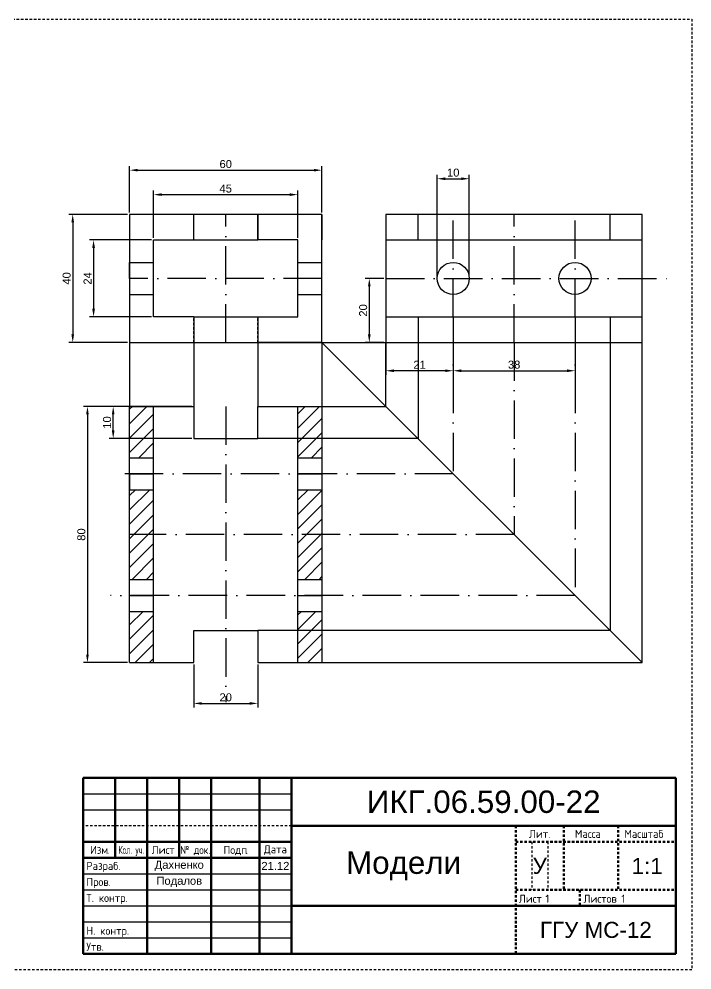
# Model space of a CAD drawing. Header units: millimetres. Extents: x 3198 to 3618, y 2281 to 2578.
# Drawn here: x 3407.9 to 3617.9, y 2281 to 2578 of the extents above; entities that cross this region are included whole.
import ezdxf
from ezdxf.enums import TextEntityAlignment as Align

# ---------------------------------------------------------------- set-up
doc = ezdxf.new("R2010")
doc.units = ezdxf.units.MM
doc.linetypes.add('ACAD_ISO10W100', pattern=[18, 12, -3, 0, -3])
doc.linetypes.add('JIS_02_0.7', pattern=[1.35, 0.75, -0.6])
doc.layers.add('контур', color=7, linetype='Continuous', lineweight=30)
for name, color, linetype in [('оси', 230, 'ACAD_ISO10W100'), ('проекционные', 50, 'Continuous'), ('размеры', 11, 'Continuous'), ('штриховк', 7, 'JIS_02_0.7')]:
    doc.layers.add(name, color=color, linetype=linetype)
doc.styles.add('GOST-2.304_Type-B', font='GOST Common.ttf')
doc.styles.get("Standard").update_dxf_attribs({"font": 'arial.ttf'})
doc.dimstyles.new('ISO-25', dxfattribs={"dimtxt": 2.5, "dimasz": 2.5, "dimexe": 1.25, "dimexo": 0.625, "dimtad": 1, "dimtxsty": 'Standard', "dimcen": 2.5, "dimadec": 0, "dimazin": 0, "dimtfac": 1, "dimtmove": 0, "dimatfit": 3, "dimfxl": 1, "dimarcsym": 0})

# ---------------------------------------------------------------- blocks, each defined once
blk = doc.blocks.new('*D85')
at = {"layer": 'Defpoints', "color": 0, "transparency": 16777216}
for p in [(3502.38, 2530.82), (3442.38, 2517.02), (3502.38, 2517.02)]:
    blk.add_point(p, dxfattribs=at)
at = {"layer": 'размеры', "color": 0, "lineweight": -2, "transparency": 16777216}
for p, q in [((3442.38, 2517.65), (3442.38, 2532.07)), ((3444.88, 2530.82), (3499.88, 2530.82)), ((3502.38, 2517.65), (3502.38, 2532.07))]:
    blk.add_line(p, q, dxfattribs=at)
at = {"layer": 'размеры', "color": 0, "transparency": 16777216}
for points in [[(3444.88, 2531.24), (3444.88, 2530.41), (3442.38, 2530.82)], [(3499.88, 2531.24), (3499.88, 2530.41), (3502.38, 2530.82)]]:
    blk.add_solid(points, dxfattribs=at)
at = {"layer": 'размеры', "color": 0, "transparency": 16777216, "insert": (3472.38, 2532.72), "char_height": 2.5, "attachment_point": 5}
blk.add_mtext('60', dxfattribs=at)
blk = doc.blocks.new('*D86')
at = {"layer": 'Defpoints', "color": 0, "transparency": 16777216}
for p in [(3494.88, 2523.18), (3449.88, 2509.02), (3494.88, 2509.02)]:
    blk.add_point(p, dxfattribs=at)
at = {"layer": 'размеры', "color": 0, "lineweight": -2, "transparency": 16777216}
for p, q in [((3449.88, 2509.65), (3449.88, 2524.43)), ((3452.38, 2523.18), (3492.38, 2523.18)), ((3494.88, 2509.65), (3494.88, 2524.43))]:
    blk.add_line(p, q, dxfattribs=at)
at = {"layer": 'размеры', "color": 0, "transparency": 16777216}
for points in [[(3452.38, 2523.6), (3452.38, 2522.77), (3449.88, 2523.18)], [(3492.38, 2523.6), (3492.38, 2522.77), (3494.88, 2523.18)]]:
    blk.add_solid(points, dxfattribs=at)
at = {"layer": 'размеры', "color": 0, "transparency": 16777216, "insert": (3472.38, 2525.08), "char_height": 2.5, "attachment_point": 5}
blk.add_mtext('45', dxfattribs=at)
blk = doc.blocks.new('*D87')
at = {"layer": 'Defpoints', "color": 0, "transparency": 16777216}
for p in [(3449.88, 2509.02), (3431.14, 2485.02), (3449.88, 2485.02)]:
    blk.add_point(p, dxfattribs=at)
at = {"layer": 'размеры', "color": 0, "lineweight": -2, "transparency": 16777216}
for p, q in [((3449.26, 2509.02), (3429.89, 2509.02)), ((3431.14, 2506.52), (3431.14, 2487.52)), ((3449.26, 2485.02), (3429.89, 2485.02))]:
    blk.add_line(p, q, dxfattribs=at)
at = {"layer": 'размеры', "color": 0, "transparency": 16777216}
for points in [[(3430.72, 2506.52), (3431.56, 2506.52), (3431.14, 2509.02)], [(3430.72, 2487.52), (3431.56, 2487.52), (3431.14, 2485.02)]]:
    blk.add_solid(points, dxfattribs=at)
at = {"layer": 'размеры', "color": 0, "transparency": 16777216, "insert": (3429.26, 2497.02), "char_height": 2.5, "attachment_point": 5, "rotation": 90}
blk.add_mtext('24', dxfattribs=at)
blk = doc.blocks.new('*D88')
at = {"layer": 'Defpoints', "color": 0, "transparency": 16777216}
for p in [(3442.38, 2517.02), (3424.64, 2477.02), (3442.38, 2477.02)]:
    blk.add_point(p, dxfattribs=at)
at = {"layer": 'размеры', "color": 0, "lineweight": -2, "transparency": 16777216}
for p, q in [((3441.76, 2517.02), (3423.39, 2517.02)), ((3424.64, 2514.52), (3424.64, 2479.52)), ((3441.76, 2477.02), (3423.39, 2477.02))]:
    blk.add_line(p, q, dxfattribs=at)
at = {"layer": 'размеры', "color": 0, "transparency": 16777216}
for points in [[(3424.22, 2514.52), (3425.05, 2514.52), (3424.64, 2517.02)], [(3424.22, 2479.52), (3425.05, 2479.52), (3424.64, 2477.02)]]:
    blk.add_solid(points, dxfattribs=at)
at = {"layer": 'размеры', "color": 0, "transparency": 16777216, "insert": (3422.74, 2497.02), "char_height": 2.5, "attachment_point": 5, "rotation": 90}
blk.add_mtext('40', dxfattribs=at)
blk = doc.blocks.new('*D89')
at = {"layer": 'Defpoints', "color": 0, "transparency": 16777216}
for p in [(3548.38, 2528.15), (3538.38, 2497.02), (3548.38, 2497.02)]:
    blk.add_point(p, dxfattribs=at)
at = {"layer": 'размеры', "color": 0, "lineweight": -2, "transparency": 16777216}
for p, q in [((3538.38, 2497.65), (3538.38, 2529.4)), ((3540.88, 2528.15), (3545.88, 2528.15)), ((3548.38, 2497.65), (3548.38, 2529.4))]:
    blk.add_line(p, q, dxfattribs=at)
at = {"layer": 'размеры', "color": 0, "transparency": 16777216}
for points in [[(3540.88, 2528.57), (3540.88, 2527.73), (3538.38, 2528.15)], [(3545.88, 2528.57), (3545.88, 2527.73), (3548.38, 2528.15)]]:
    blk.add_solid(points, dxfattribs=at)
at = {"layer": 'размеры', "color": 0, "transparency": 16777216, "insert": (3543.38, 2530.05), "char_height": 2.5, "attachment_point": 5}
blk.add_mtext('10', dxfattribs=at)
blk = doc.blocks.new('*D90')
at = {"layer": 'Defpoints', "color": 0, "transparency": 16777216}
for p in [(3522.38, 2485.02), (3543.38, 2485.02), (3522.38, 2468.18)]:
    blk.add_point(p, dxfattribs=at)
at = {"layer": 'размеры', "color": 0, "lineweight": -2, "transparency": 16777216}
for p, q in [((3522.38, 2484.4), (3522.38, 2466.93)), ((3543.38, 2484.4), (3543.38, 2466.93)), ((3540.88, 2468.18), (3524.88, 2468.18))]:
    blk.add_line(p, q, dxfattribs=at)
at = {"layer": 'размеры', "color": 0, "transparency": 16777216}
for points in [[(3524.88, 2468.6), (3524.88, 2467.76), (3522.38, 2468.18)], [(3540.88, 2468.6), (3540.88, 2467.76), (3543.38, 2468.18)]]:
    blk.add_solid(points, dxfattribs=at)
at = {"layer": 'размеры', "color": 0, "transparency": 16777216, "insert": (3532.88, 2470.06), "char_height": 2.5, "attachment_point": 5}
blk.add_mtext('21', dxfattribs=at)
blk = doc.blocks.new('*D91')
at = {"layer": 'Defpoints', "color": 0, "transparency": 16777216}
for p in [(3543.38, 2485.02), (3581.38, 2485.02), (3581.38, 2468.18)]:
    blk.add_point(p, dxfattribs=at)
at = {"layer": 'размеры', "color": 0, "lineweight": -2, "transparency": 16777216}
for p, q in [((3543.38, 2484.4), (3543.38, 2466.93)), ((3581.38, 2484.4), (3581.38, 2466.93)), ((3545.88, 2468.18), (3578.88, 2468.18))]:
    blk.add_line(p, q, dxfattribs=at)
at = {"layer": 'размеры', "color": 0, "transparency": 16777216}
for points in [[(3545.88, 2468.6), (3545.88, 2467.76), (3543.38, 2468.18)], [(3578.88, 2468.6), (3578.88, 2467.76), (3581.38, 2468.18)]]:
    blk.add_solid(points, dxfattribs=at)
at = {"layer": 'размеры', "color": 0, "transparency": 16777216, "insert": (3562.38, 2470.08), "char_height": 2.5, "attachment_point": 5}
blk.add_mtext('38', dxfattribs=at)
blk = doc.blocks.new('*D92')
at = {"layer": 'Defpoints', "color": 0, "transparency": 16777216}
for p in [(3522.38, 2497.02), (3517.19, 2477.02), (3522.38, 2477.02)]:
    blk.add_point(p, dxfattribs=at)
at = {"layer": 'размеры', "color": 0, "lineweight": -2, "transparency": 16777216}
for p, q in [((3521.76, 2497.02), (3515.94, 2497.02)), ((3517.19, 2494.52), (3517.19, 2479.52)), ((3521.76, 2477.02), (3515.94, 2477.02))]:
    blk.add_line(p, q, dxfattribs=at)
at = {"layer": 'размеры', "color": 0, "transparency": 16777216}
for points in [[(3516.77, 2494.52), (3517.6, 2494.52), (3517.19, 2497.02)], [(3516.77, 2479.52), (3517.6, 2479.52), (3517.19, 2477.02)]]:
    blk.add_solid(points, dxfattribs=at)
at = {"layer": 'размеры', "color": 0, "transparency": 16777216, "insert": (3515.28, 2487.02), "char_height": 2.5, "attachment_point": 5, "rotation": 90}
blk.add_mtext('20', dxfattribs=at)
blk = doc.blocks.new('*D93')
at = {"layer": 'Defpoints', "color": 0, "transparency": 16777216}
for p in [(3462.38, 2377.02), (3482.38, 2377.02), (3482.38, 2364.28)]:
    blk.add_point(p, dxfattribs=at)
at = {"layer": 'размеры', "color": 0, "lineweight": -2, "transparency": 16777216}
for p, q in [((3462.38, 2376.4), (3462.38, 2363.03)), ((3482.38, 2376.4), (3482.38, 2363.03)), ((3464.88, 2364.28), (3479.88, 2364.28))]:
    blk.add_line(p, q, dxfattribs=at)
at = {"layer": 'размеры', "color": 0, "transparency": 16777216}
for points in [[(3464.88, 2364.7), (3464.88, 2363.87), (3462.38, 2364.28)], [(3479.88, 2364.7), (3479.88, 2363.87), (3482.38, 2364.28)]]:
    blk.add_solid(points, dxfattribs=at)
at = {"layer": 'размеры', "color": 0, "transparency": 16777216, "insert": (3472.38, 2366.18), "char_height": 2.5, "attachment_point": 5}
blk.add_mtext('20', dxfattribs=at)
blk = doc.blocks.new('*D94')
at = {"layer": 'Defpoints', "color": 0, "transparency": 16777216}
for p in [(3442.38, 2457.02), (3429.23, 2377.02), (3442.38, 2377.02)]:
    blk.add_point(p, dxfattribs=at)
at = {"layer": 'размеры', "color": 0, "lineweight": -2, "transparency": 16777216}
for p, q in [((3441.76, 2457.02), (3427.98, 2457.02)), ((3429.23, 2454.52), (3429.23, 2379.52)), ((3441.76, 2377.02), (3427.98, 2377.02))]:
    blk.add_line(p, q, dxfattribs=at)
at = {"layer": 'размеры', "color": 0, "transparency": 16777216}
for points in [[(3428.81, 2454.52), (3429.64, 2454.52), (3429.23, 2457.02)], [(3428.81, 2379.52), (3429.64, 2379.52), (3429.23, 2377.02)]]:
    blk.add_solid(points, dxfattribs=at)
at = {"layer": 'размеры', "color": 0, "transparency": 16777216, "insert": (3427.33, 2417.02), "char_height": 2.5, "attachment_point": 5, "rotation": 90}
blk.add_mtext('80', dxfattribs=at)
blk = doc.blocks.new('*D95')
at = {"layer": 'Defpoints', "color": 0, "transparency": 16777216}
for p in [(3437.26, 2457.02), (3462.38, 2457.02), (3462.38, 2447.02)]:
    blk.add_point(p, dxfattribs=at)
at = {"layer": 'размеры', "color": 0, "lineweight": -2, "transparency": 16777216}
for p, q in [((3461.76, 2457.02), (3436.01, 2457.02)), ((3437.26, 2449.52), (3437.26, 2454.52)), ((3461.76, 2447.02), (3436.01, 2447.02))]:
    blk.add_line(p, q, dxfattribs=at)
at = {"layer": 'размеры', "color": 0, "transparency": 16777216}
for points in [[(3436.84, 2454.52), (3437.67, 2454.52), (3437.26, 2457.02)], [(3436.84, 2449.52), (3437.67, 2449.52), (3437.26, 2447.02)]]:
    blk.add_solid(points, dxfattribs=at)
at = {"layer": 'размеры', "color": 0, "transparency": 16777216, "insert": (3435.36, 2452.02), "char_height": 2.5, "attachment_point": 5, "rotation": 90}
blk.add_mtext('10', dxfattribs=at)
blk = doc.blocks.new('ACAD_SPDS_TB_06')
at = {"linetype": 'Continuous', "lineweight": 60}
for p, q in [((-185, 55), (0, 55)), ((-185, 55), (-185, 0)), ((-175, 55), (-175, 30)), ((-165, 55), (-165, 0)), ((-155, 55), (-155, 30)), ((-145, 55), (-145, 0)), ((-130, 55), (-130, 0)), ((-120, 55), (-120, 0)), ((0, 55), (0, 0)), ((-120, 40), (0, 40)), ((-185, 35), (-120, 35)), ((-185, 30), (-120, 30)), ((-120, 15), (0, 15)), ((-185, 0), (0, 0))]:
    blk.add_line(p, q, dxfattribs=at)
at = {"linetype": 'Continuous', "lineweight": 25}
for p, q in [((-185, 50), (-120, 50)), ((-185, 45), (-120, 45)), ((-185, 25), (-120, 25)), ((-185, 20), (-120, 20)), ((-185, 15), (-120, 15)), ((-185, 10), (-120, 10)), ((-185, 5), (-120, 5))]:
    blk.add_line(p, q, dxfattribs=at)
at = {"lineweight": 25}
blk.add_line((-120, 40), (-185, 40), dxfattribs=at)
at = {"lineweight": 60}
for p, q in [((-50, 40), (-50, 0)), ((-35, 40), (-35, 20)), ((-18, 40), (-18, 20)), ((-50, 35), (0, 35)), ((-50, 20), (0, 20)), ((-30, 20), (-30, 15))]:
    blk.add_line(p, q, dxfattribs=at)
for p, q in [((-45, 35), (-45, 20)), ((-40, 35), (-40, 20)), ((-130, 20), (-120, 20))]:
    blk.add_line(p, q)
at = {"style": 'GOST-2.304_Type-B'}
for s, p in [('Изм', (-180, 31.25)), ('Лист', (-160, 31.25)), ('Подп', (-137.5, 31.25)), ('Дата', (-125, 31.44))]:
    blk.add_text(s, height=2.5, dxfattribs=at).set_placement(p, align=Align.CENTER)
at = {"style": 'GOST-2.304_Type-B', "width": 0.70447}
blk.add_text('Кол. уч.', height=2.5, dxfattribs=at).set_placement((-174, 31.25), (-166, 31.25), align=Align.FIT)
at = {"style": 'GOST-2.304_Type-B', "width": 0.9}
blk.add_text('№ док.', height=2.5, dxfattribs=at).set_placement((-150, 31.25), align=Align.CENTER)
at = {"style": 'GOST-2.304_Type-B'}
for s, p in [('.', (-177.56, 31.25)), ('.', (-134.25, 31.25)), ('Разраб.', (-184, 26.25)), ('Пров.', (-184, 21.25)), ('Т. контр.', (-184, 16.25)), ('Лист', (-49.02, 16)), ('Листов', (-28.83, 16)), ('Н. контр.', (-184, 6)), ('Утв.', (-184, 1))]:
    blk.add_text(s, height=2.5, dxfattribs=at).set_placement(p)
at = {"linetype": 'Continuous', "char_height": 2.5, "attachment_point": 5, "style": 'GOST-2.304_Type-B'}
for s, insert, width in [('Лит.', (-42.5, 37.5), 14), ('Масса', (-27.5, 37.5), 14), ('Масштаб', (-10, 37.5), 19)]:
    blk.add_mtext(s, dxfattribs=dict(at, insert=insert, width=width))
at = {"style": 'GOST-2.304_Type-B'}
for tag, p, flags in [('ИДЕНТИФИКАТОР_НАДПИСИ', (-185.34, 60.88), 1), ('ЛИСТ', (-40.73, 16), 8), ('ЛИСТОВ', (-17.07, 16), 8)]:
    blk.add_attdef(tag, p, '', height=2.5, dxfattribs=dict(at, flags=flags))
at = {"style": 'GOST-2.304_Type-B', "flags": 8}
for tag, p in [('ИЗМ_4', (-180, 51)), ('ИЗМ_4_КОЛ_УЧ', (-170, 51)), ('ИЗМ_4_ЛИСТ', (-160, 51)), ('ИЗМ_4_N_ДОК', (-150, 51)), ('ИЗМ_4_ДАТА', (-125, 51)), ('ИЗМ_3', (-180, 46)), ('ИЗМ_3_КОЛ_УЧ', (-170, 46)), ('ИЗМ_3_ЛИСТ', (-160, 46)), ('ИЗМ_3_N_ДОК', (-150, 46)), ('ИЗМ_3_ДАТА', (-125, 46)), ('ИЗМ_2', (-180, 41)), ('ИЗМ_2_КОЛ_УЧ', (-170, 41)), ('ИЗМ_2_ЛИСТ', (-160, 41)), ('ИЗМ_2_N_ДОК', (-150, 41)), ('ИЗМ_2_ДАТА', (-125, 41)), ('ИЗМ_1', (-180, 36)), ('ИЗМ_1_КОЛ_УЧ', (-170, 36)), ('ИЗМ_1_ЛИСТ', (-160, 36)), ('ИЗМ_1_N_ДОК', (-150, 36)), ('ИЗМ_1_ДАТА', (-125, 36)), ('РАЗРАБ_ФИО', (-155, 26)), ('РАЗРАБ_ДАТА', (-125, 26)), ('ПРОВ_ФИО', (-155, 21)), ('ПРОВ_ДАТА', (-125, 21)), ('ТКОНТР_ФИО', (-155, 16)), ('ТКОНТР_ДАТА', (-125, 16)), ('ДОЛЖНОСТЬ_1', (-175, 11)), ('ДОЛЖНОСТЬ_1_ФИО', (-155, 11)), ('ДОЛЖНОСТЬ_1_ДАТА', (-125, 11)), ('НКОНТР_ФИО', (-155, 6)), ('НКОНТР_ДАТА', (-125, 6)), ('УТВ_ФИО', (-155, 1)), ('УТВ_ДАТА', (-125, 1))]:
    blk.add_attdef(tag, text='', height=2.5, dxfattribs=at).set_placement(p, align=Align.CENTER)
at = {"style": 'GOST-2.304_Type-B'}
blk.add_attdef('ОБОЗНАЧЕНИЕ_ДОКУМЕНТА', text='', height=5, dxfattribs=at).set_placement((-60, 47.5), align=Align.MIDDLE_CENTER)
at = {"lineweight": 30, "flags": 104}
for tag, p in [('НАИМЕНОВАНИЕ_ДОКУМЕНТА', (-85, 27.5)), ('ОБОЗНАЧЕНИЕ_МАТЕРИАЛА', (-85, 7.5)), ('НАИМЕНОВАНИЕ_ПРЕДПРИЯТИЯ', (-25, 7.5))]:
    blk.add_attdef(tag, text='', height=3.5, dxfattribs=at).set_placement(p, align=Align.MIDDLE_CENTER)
at = {"style": 'GOST-2.304_Type-B', "flags": 8}
for tag, p in [('Л1', (-47.5, 27.5)), ('Л2', (-42.5, 27.5)), ('Л3', (-37.5, 27.5)), ('МАССА', (-26.5, 27.5)), ('МАСШТАБ', (-9, 27.5))]:
    blk.add_attdef(tag, text='', height=2.5, dxfattribs=at).set_placement(p, align=Align.MIDDLE_CENTER)

msp = doc.modelspace()

# ---------------------------------------------------------------- hatches: boundary and pattern name
at = {"layer": 'штриховк'}
h = msp.add_hatch(dxfattribs=at)
h.set_pattern_fill('ANSI31', color=256)
h.set_pattern_definition([(45, (100.0193, 276.7203), (-2.245064, 2.245064), [])])
h.paths.add_polyline_path([(3449.884, 2457.024), (3442.384, 2457.024), (3442.384, 2441.024), (3449.884, 2441.024)])
h.paths.add_polyline_path([(3449.884, 2431.024), (3442.384, 2431.024), (3442.384, 2417.024), (3449.884, 2417.024)])
h.paths.add_polyline_path([(3502.384, 2457.024), (3494.884, 2457.024), (3494.884, 2441.024), (3502.384, 2441.024)])
h.paths.add_polyline_path([(3502.384, 2431.024), (3494.884, 2431.024), (3494.884, 2417.024), (3502.384, 2417.024)])
h.paths.add_polyline_path([(3502.384, 2417.024), (3494.884, 2417.024), (3494.884, 2403.024), (3502.384, 2403.024)])
h.paths.add_polyline_path([(3502.384, 2393.024), (3494.884, 2393.024), (3494.884, 2377.024), (3502.384, 2377.024)])
h.paths.add_polyline_path([(3449.884, 2417.024), (3442.384, 2417.024), (3442.384, 2403.024), (3449.884, 2403.024)])
h.paths.add_polyline_path([(3449.884, 2393.024), (3442.384, 2393.024), (3442.384, 2377.024), (3449.884, 2377.024)])

# ---------------------------------------------------------------- linework, layer by layer
for p, q in [((3442.384, 2477.024), (3449.884, 2477.024)), ((3449.884, 2477.024), (3462.384, 2477.024))]:
    msp.add_line(p, q)
at = {"layer": 'контур'}
for p, q in [((3502.384, 2517.024), (3442.384, 2517.024)), ((3442.384, 2517.024), (3442.384, 2477.024)), ((3462.384, 2509.024), (3462.384, 2517.024)), ((3482.384, 2509.024), (3482.384, 2517.024)), ((3482.384, 2517.024), (3482.384, 2509.024)), ((3502.384, 2477.024), (3502.384, 2517.024)), ((3502.384, 2517.024), (3502.384, 2509.024)), ((3602.384, 2517.024), (3522.384, 2517.024)), ((3522.384, 2517.024), (3522.384, 2477.024)), ((3532.384, 2509.024), (3532.384, 2517.024)), ((3592.384, 2509.024), (3592.384, 2517.024)), ((3602.384, 2477.024), (3602.384, 2517.024)), ((3449.884, 2485.024), (3449.884, 2509.024)), ((3449.884, 2509.024), (3462.384, 2509.024)), ((3462.384, 2509.024), (3482.384, 2509.024)), ((3494.884, 2509.024), (3482.384, 2509.024)), ((3494.884, 2485.024), (3494.884, 2509.024)), ((3522.384, 2509.024), (3602.384, 2509.024)), ((3442.384, 2497.024), (3442.384, 2502.024)), ((3442.384, 2502.024), (3449.884, 2502.024)), ((3494.884, 2502.024), (3502.384, 2502.024)), ((3442.384, 2497.024), (3442.384, 2492.024)), ((3502.384, 2477.024), (3502.384, 2497.024)), ((3442.384, 2492.024), (3449.884, 2492.024)), ((3494.884, 2492.024), (3502.384, 2492.024)), ((3462.384, 2485.024), (3449.884, 2485.024)), ((3462.384, 2485.024), (3482.384, 2485.024)), ((3462.384, 2485.024), (3462.384, 2477.024)), ((3482.384, 2485.024), (3494.884, 2485.024)), ((3482.384, 2485.024), (3482.384, 2477.024)), ((3502.384, 2477.024), (3502.384, 2485.024)), ((3522.384, 2485.024), (3602.384, 2485.024)), ((3532.384, 2485.024), (3532.384, 2477.024)), ((3592.384, 2485.024), (3592.384, 2477.024)), ((3442.384, 2477.024), (3502.384, 2477.024)), ((3442.384, 2477.024), (3472.384, 2477.024)), ((3494.884, 2477.024), (3482.384, 2477.024)), ((3502.384, 2477.024), (3494.884, 2477.024)), ((3522.384, 2477.024), (3602.384, 2477.024)), ((3522.384, 2477.024), (3543.384, 2477.024)), ((3543.384, 2477.024), (3581.384, 2477.024)), ((3442.384, 2377.024), (3442.384, 2457.024)), ((3442.384, 2457.024), (3449.884, 2457.024)), ((3449.884, 2377.024), (3449.884, 2457.024)), ((3449.884, 2457.024), (3462.384, 2457.024)), ((3462.384, 2457.024), (3462.384, 2447.024)), ((3482.384, 2447.024), (3482.384, 2457.024)), ((3482.384, 2457.024), (3502.384, 2457.024)), ((3494.884, 2377.024), (3494.884, 2457.024)), ((3502.384, 2457.024), (3502.384, 2377.024)), ((3462.384, 2447.024), (3482.384, 2447.024)), ((3442.384, 2441.024), (3449.884, 2441.024)), ((3494.884, 2441.024), (3502.384, 2441.024)), ((3442.384, 2436.024), (3442.384, 2431.024)), ((3442.384, 2431.024), (3449.884, 2431.024)), ((3494.884, 2431.024), (3502.384, 2431.024)), ((3442.384, 2403.024), (3449.884, 2403.024)), ((3494.884, 2403.024), (3502.384, 2403.024)), ((3442.384, 2393.024), (3449.884, 2393.024)), ((3494.884, 2393.024), (3502.384, 2393.024)), ((3462.384, 2377.024), (3462.384, 2387.024)), ((3462.384, 2387.024), (3482.384, 2387.024)), ((3482.384, 2387.024), (3482.384, 2377.024)), ((3442.384, 2377.024), (3462.384, 2377.024)), ((3482.384, 2377.024), (3502.384, 2377.024))]:
    msp.add_line(p, q, dxfattribs=at)
for centre in [(3543.384, 2497.024), (3581.384, 2497.024)]:
    msp.add_circle(centre, 5, dxfattribs=at)
at = {"layer": 'оси'}
for p, q in [((3472.384, 2477.024), (3472.384, 2517.024)), ((3543.384, 2485.024), (3543.384, 2517.024)), ((3562.384, 2477.024), (3562.384, 2517.024)), ((3581.384, 2485.024), (3581.384, 2517.024)), ((3502.384, 2497.024), (3442.384, 2497.024)), ((3522.384, 2497.024), (3612.708, 2497.024)), ((3543.384, 2485.024), (3543.384, 2436.024)), ((3581.384, 2485.024), (3581.384, 2398.024)), ((3562.384, 2477.024), (3562.384, 2417.024)), ((3442.384, 2457.024), (3462.384, 2457.024)), ((3472.384, 2457.024), (3472.384, 2364.643)), ((3543.384, 2436.024), (3437.946, 2436.024)), ((3442.384, 2436.024), (3449.884, 2436.024)), ((3494.884, 2436.024), (3502.384, 2436.024)), ((3562.384, 2417.024), (3442.384, 2417.024)), ((3581.384, 2398.024), (3436.379, 2398.024)), ((3442.384, 2398.024), (3449.884, 2398.024)), ((3494.884, 2398.024), (3502.384, 2398.024))]:
    msp.add_line(p, q, dxfattribs=at)
at = {"layer": 'проекционные'}
for p, q in [((3442.384, 2477.024), (3442.384, 2457.024)), ((3462.384, 2477.024), (3462.384, 2457.024)), ((3482.384, 2477.024), (3482.384, 2457.024)), ((3502.384, 2477.024), (3602.384, 2377.024)), ((3502.384, 2477.024), (3522.384, 2477.024)), ((3502.384, 2477.024), (3502.384, 2457.024)), ((3522.384, 2457.024), (3522.384, 2477.024)), ((3532.384, 2477.024), (3532.384, 2447.024)), ((3592.384, 2477.024), (3592.384, 2387.024)), ((3602.384, 2377.024), (3602.384, 2477.024)), ((3502.384, 2457.024), (3522.384, 2457.024)), ((3532.384, 2447.024), (3482.384, 2447.024)), ((3592.384, 2387.024), (3482.384, 2387.024)), ((3502.384, 2377.024), (3602.384, 2377.024))]:
    msp.add_line(p, q, dxfattribs=at)
at = {"layer": 'штриховк'}
for p, q in [((3462.384, 2509.024), (3462.384, 2517.024)), ((3462.384, 2477.024), (3462.384, 2485.024)), ((3482.384, 2477.024), (3482.384, 2485.024))]:
    msp.add_line(p, q, dxfattribs=at)
msp.add_lwpolyline([(3197.878, 2281.032), (3197.878, 2578.032), (3617.878, 2578.032), (3617.878, 2281.032), (3197.878, 2281.032)], dxfattribs=at)

# ---------------------------------------------------------------- block references
ref = msp.add_blockref('ACAD_SPDS_TB_06', (3612.878, 2286.032), dxfattribs=at)
ref.add_attrib('ЛИСТ', '1', (3572.153, 2302.032), dxfattribs={"layer": '0', "height": 2.5, "style": 'GOST-2.304_Type-B'})
ref.add_attrib('ЛИСТОВ', '1', (3595.808, 2302.032), dxfattribs={"layer": '0', "height": 2.5, "style": 'GOST-2.304_Type-B'})

# ---------------------------------------------------------------- texts
at = {"attachment_point": 5}
for s, width, insert, char_height in [('ИКГ.06.59.00-22', 120, (3552.878, 2333.532), 7), ('Модели', 70, (3527.878, 2313.532), 7), ('Дахненко', 20, (3457.878, 2313.532), 2.5), ('21.12', 10, (3487.878, 2313.532), 2.5), ('У', 5, (3570.378, 2313.532), 5), ('1:1', 18, (3603.878, 2313.532), 5), ('Подалов', 20, (3457.878, 2308.532), 2.5), ('ГГУ МС-12', 50, (3587.878, 2293.532), 5)]:
    msp.add_mtext_dynamic_manual_height_columns(s, width=width, gutter_width=12.5, heights=[0], dxfattribs=dict(at, insert=insert, char_height=char_height))

# ---------------------------------------------------------------- dimensions: what is measured, and where the dimension line sits
at = {"layer": 'размеры'}
for base, p1, p2, picture, middle in [((3502.384, 2530.822), (3442.384, 2517.024), (3502.384, 2517.024), '*D85', (3472.384, 2532.724)), ((3548.384, 2528.149), (3538.384, 2497.024), (3548.384, 2497.024), '*D89', (3543.384, 2530.05)), ((3494.884, 2523.183), (3449.884, 2509.024), (3494.884, 2509.024), '*D86', (3472.384, 2525.079)), ((3522.384, 2468.179), (3543.384, 2485.024), (3522.384, 2485.024), '*D90', (3532.884, 2470.059)), ((3581.384, 2468.179), (3543.384, 2485.024), (3581.384, 2485.024), '*D91', (3562.384, 2470.081)), ((3482.384, 2364.282), (3462.384, 2377.024), (3482.384, 2377.024), '*D93', (3472.384, 2366.184))]:
    dim = msp.add_linear_dim(base=base, p1=p1, p2=p2, dimstyle='ISO-25', dxfattribs=at)
    dim.commit()
    dim.dimension.update_dxf_attribs({"geometry": picture, "text_midpoint": middle})
for base, p1, p2, picture, middle in [((3424.637, 2477.024), (3442.384, 2517.024), (3442.384, 2477.024), '*D88', (3422.736, 2497.024)), ((3431.139, 2485.024), (3449.884, 2509.024), (3449.884, 2485.024), '*D87', (3429.259, 2497.024)), ((3517.186, 2477.024), (3522.384, 2497.024), (3522.384, 2477.024), '*D92', (3515.284, 2487.024)), ((3429.227, 2377.024), (3442.384, 2457.024), (3442.384, 2377.024), '*D94', (3427.325, 2417.024)), ((3437.258, 2457.024), (3462.384, 2447.024), (3462.384, 2457.024), '*D95', (3435.356, 2452.024))]:
    dim = msp.add_linear_dim(base=base, p1=p1, p2=p2, angle=90, dimstyle='ISO-25', dxfattribs=at)
    dim.commit()
    dim.dimension.update_dxf_attribs({"geometry": picture, "text_midpoint": middle})

doc.saveas('drawing.dxf')
